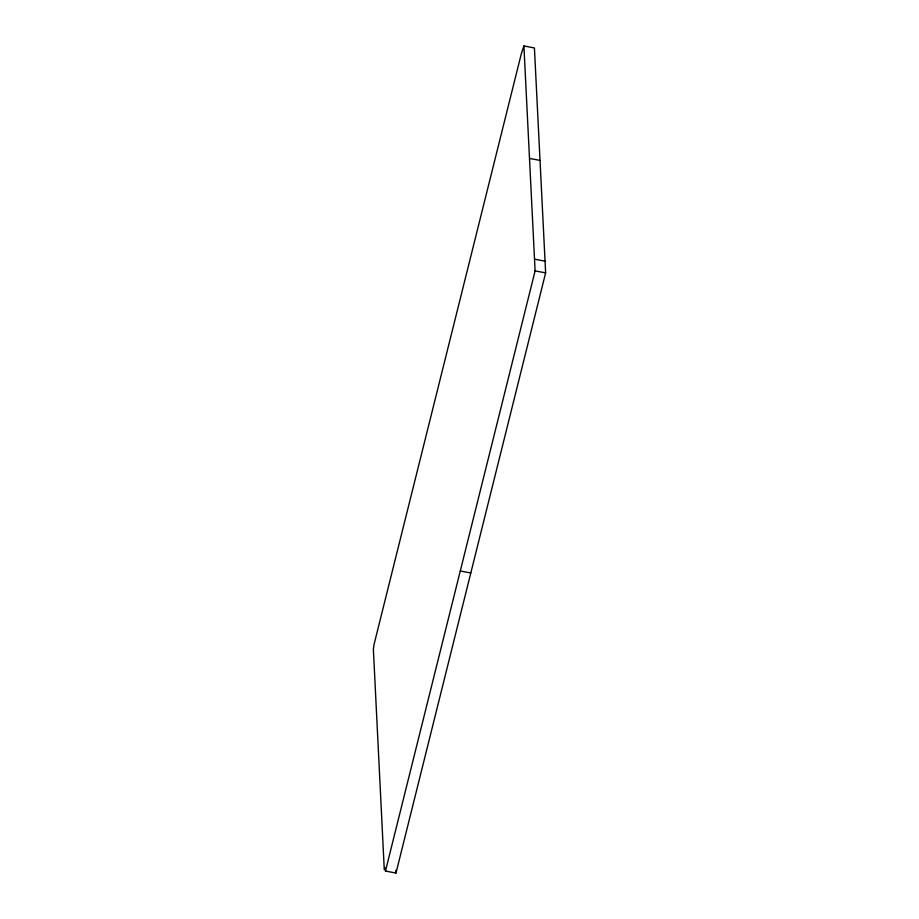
<?xml version="1.0" encoding="UTF-8"?>
<svg xmlns="http://www.w3.org/2000/svg" width="919" height="919" viewBox="0 0 919 919"><rect width="100%" height="100%" fill="white"/><g stroke="black" fill="none" stroke-linecap="round" stroke-linejoin="round"><path stroke-width="1.38" d="M385.463 871.051L535.099 270.898L523.899 45.95L534.421 47.949L545.633 272.886L395.986 873.05L385.463 871.051L385.222 867.915L384.268 869.5L373.367 649.147L374.09 644.288L521.291 53.876L523.899 45.95M529.493 158.424L540.027 160.411M534.513 259.169L545.047 261.168M535.099 270.898L545.633 272.886M460.281 570.975L470.804 572.974M395.836 870.259L395.986 873.05"/></g></svg>
